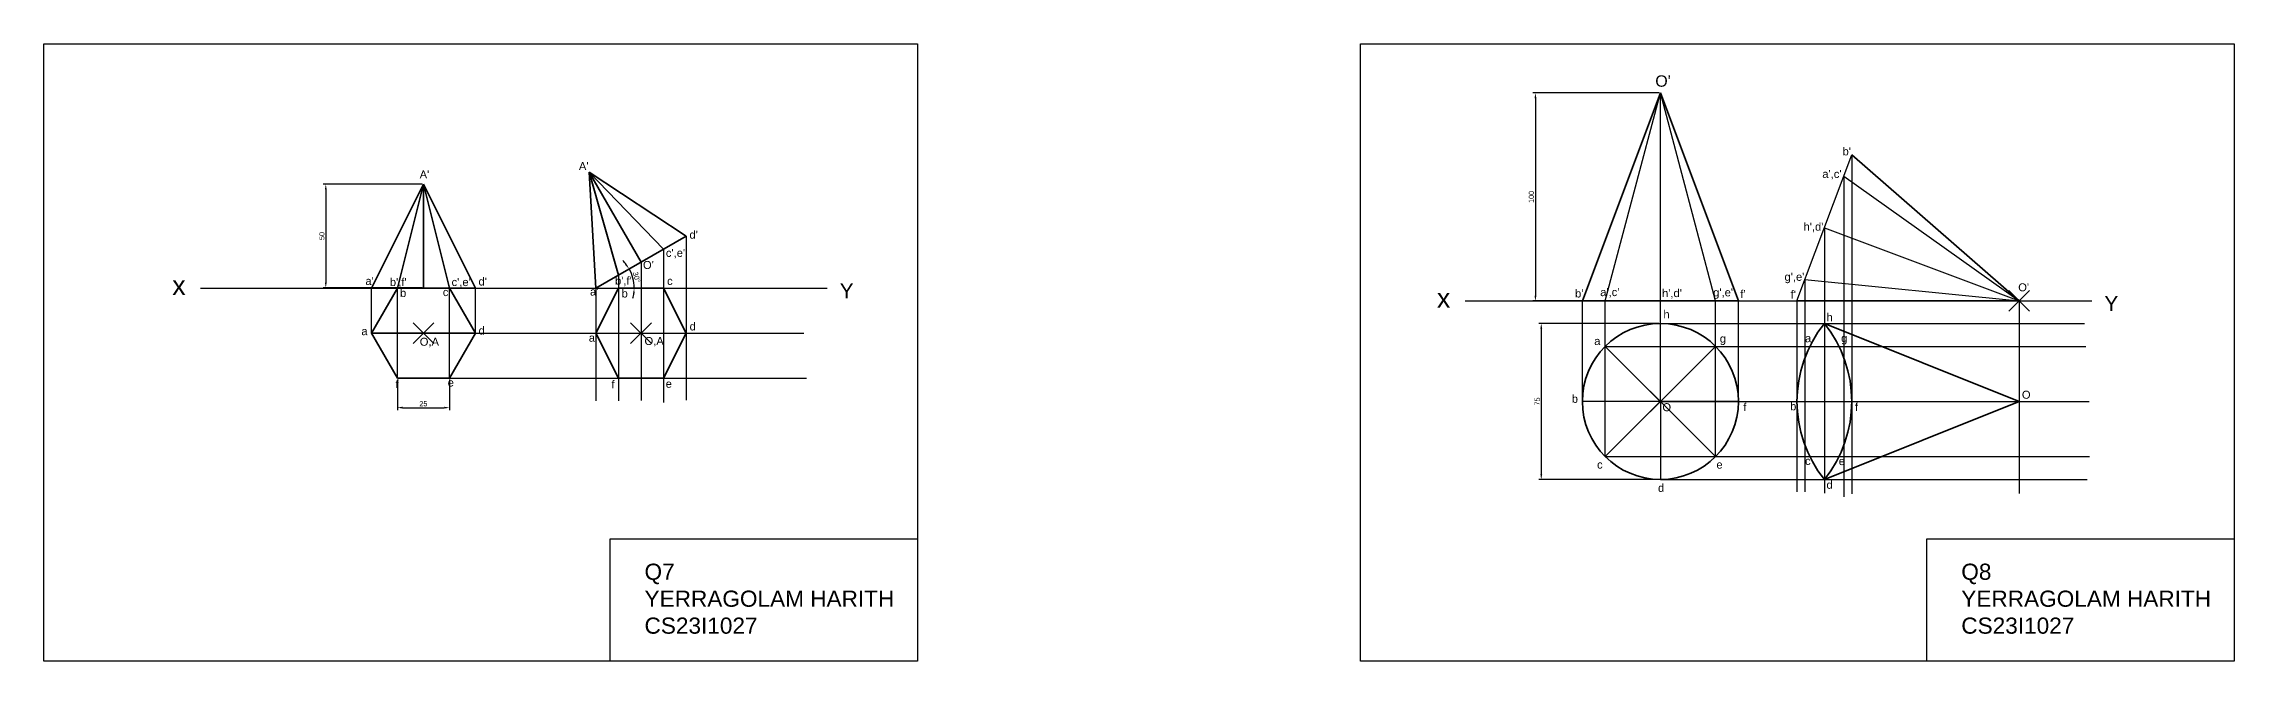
# Model space of a CAD drawing. Header units: millimetres. Extents: x 1815 to 3511, y 1702 to 1999.
# Drawn here: x 2458 to 3511, y 1702 to 1999 of the extents above; entities that cross this region are included whole.
import ezdxf

# ---------------------------------------------------------------- set-up
doc = ezdxf.new("R2010")
doc.units = ezdxf.units.MM
doc.header["$PDMODE"] = 3
doc.header["$PDSIZE"] = 5
doc.styles.get("Standard").update_dxf_attribs({"font": 'arial.ttf'})
doc.dimstyles.new('ISO-25', dxfattribs={"dimtxt": 2.5, "dimasz": 2.5, "dimexe": 1.25, "dimexo": 0.625, "dimtad": 1, "dimtxsty": 'Standard', "dimcen": 2.5, "dimadec": 0, "dimazin": 0, "dimtfac": 1, "dimtmove": 0, "dimatfit": 3, "dimfxl": 1, "dimarcsym": 0})

# ---------------------------------------------------------------- blocks, each defined once
blk = doc.blocks.new('*D65')
at = {"color": 0, "lineweight": -2, "transparency": 16777216}
for start, end in [(37.8095, 45.619), (0, 30), (344.381, 352.1905)]:
    blk.add_arc((2723.6, 1881.8), 18.4, start, end, dxfattribs=at)
at = {"color": 0, "lineweight": 35, "transparency": 16777216}
for points in [[(2738.4, 1893.2), (2737.7, 1892.8), (2739.5, 1890.9)], [(2741.4, 1879.3), (2742.2, 1879.2), (2741.9, 1881.8)]]:
    blk.add_solid(points, dxfattribs=at)
at = {"layer": 'Defpoints', "color": 0, "lineweight": 35, "transparency": 16777216}
for p in [(2766.9, 1906.8), (2533.4, 1881.8), (2723.6, 1881.8), (2741.7, 1884.9), (2834.8, 1881.8)]:
    blk.add_point(p, dxfattribs=at)
at = {"color": 0, "transparency": 16777216, "insert": (2743.1, 1887), "char_height": 2.5, "attachment_point": 5, "rotation": 285}
blk.add_mtext('30°', dxfattribs=at)
blk = doc.blocks.new('*D126')
at = {"color": 0, "lineweight": -2, "transparency": 16777216}
for p, q in [((3234.5, 1864.7), (3176.8, 1864.7)), ((3178, 1862.2), (3178, 1792.2)), ((3234.9, 1789.7), (3176.8, 1789.7))]:
    blk.add_line(p, q, dxfattribs=at)
at = {"color": 0, "transparency": 16777216}
for points in [[(3177.6, 1862.2), (3178.5, 1862.2), (3178, 1864.7)], [(3177.6, 1792.2), (3178.5, 1792.2), (3178, 1789.7)]]:
    blk.add_solid(points, dxfattribs=at)
at = {"layer": 'Defpoints', "color": 0, "transparency": 16777216}
for p in [(3235.1, 1864.7), (3178, 1789.7), (3235.5, 1789.7)]:
    blk.add_point(p, dxfattribs=at)
at = {"color": 0, "transparency": 16777216, "insert": (3176.1, 1827.2), "char_height": 2.5, "attachment_point": 5, "rotation": 90}
blk.add_mtext('75', dxfattribs=at)
blk = doc.blocks.new('*D127')
at = {"color": 0, "lineweight": -2, "transparency": 16777216}
for p, q in [((3234.7, 1975.6), (3174, 1975.6)), ((3175.2, 1973.1), (3175.2, 1878.1)), ((3234.7, 1875.6), (3174, 1875.6))]:
    blk.add_line(p, q, dxfattribs=at)
at = {"color": 0, "transparency": 16777216}
for points in [[(3174.8, 1973.1), (3175.7, 1973.1), (3175.2, 1975.6)], [(3174.8, 1878.1), (3175.7, 1878.1), (3175.2, 1875.6)]]:
    blk.add_solid(points, dxfattribs=at)
at = {"layer": 'Defpoints', "color": 0, "transparency": 16777216}
for p in [(3235.3, 1975.6), (3175.2, 1875.6), (3235.3, 1875.6)]:
    blk.add_point(p, dxfattribs=at)
at = {"color": 0, "transparency": 16777216, "insert": (3173.3, 1925.6), "char_height": 2.5, "attachment_point": 5, "rotation": 90}
blk.add_mtext('100', dxfattribs=at)
blk = doc.blocks.new('*D128')
at = {"color": 0, "lineweight": -2, "transparency": 16777216}
for p, q in [((2628.1, 1837.8), (2628.1, 1823)), ((2653.1, 1837.8), (2653.1, 1823)), ((2630.6, 1824.2), (2650.6, 1824.2))]:
    blk.add_line(p, q, dxfattribs=at)
at = {"color": 0, "transparency": 16777216}
for points in [[(2630.6, 1824.7), (2630.6, 1823.8), (2628.1, 1824.2)], [(2650.6, 1824.7), (2650.6, 1823.8), (2653.1, 1824.2)]]:
    blk.add_solid(points, dxfattribs=at)
at = {"layer": 'Defpoints', "color": 0, "transparency": 16777216}
for p in [(2628.1, 1838.5), (2653.1, 1838.5), (2653.1, 1824.2)]:
    blk.add_point(p, dxfattribs=at)
at = {"color": 0, "transparency": 16777216, "insert": (2640.6, 1826.1), "char_height": 2.5, "attachment_point": 5}
blk.add_mtext('25', dxfattribs=at)
blk = doc.blocks.new('*D131')
at = {"color": 0, "lineweight": -2, "transparency": 16777216}
for p, q in [((2640, 1931.8), (2592.5, 1931.8)), ((2593.7, 1929.3), (2593.7, 1884.3)), ((2640, 1881.8), (2592.5, 1881.8))]:
    blk.add_line(p, q, dxfattribs=at)
at = {"color": 0, "transparency": 16777216}
for points in [[(2593.3, 1929.3), (2594.1, 1929.3), (2593.7, 1931.8)], [(2593.3, 1884.3), (2594.1, 1884.3), (2593.7, 1881.8)]]:
    blk.add_solid(points, dxfattribs=at)
at = {"layer": 'Defpoints', "color": 0, "transparency": 16777216}
for p in [(2640.6, 1931.8), (2593.7, 1881.8), (2640.6, 1881.8)]:
    blk.add_point(p, dxfattribs=at)
at = {"color": 0, "transparency": 16777216, "insert": (2591.8, 1906.8), "char_height": 2.5, "attachment_point": 5, "rotation": 90}
blk.add_mtext('50', dxfattribs=at)

msp = doc.modelspace()

# ---------------------------------------------------------------- linework, layer by layer
at = {"color": 85, "lineweight": 35, "true_color": 0x58ba48}
for p, q in [((3197.818, 1875.649), (3235.318, 1975.649)), ((3272.818, 1875.649), (3235.318, 1975.649)), ((3327.309, 1945.874), (3407.775, 1875.649)), ((2615.634, 1881.751), (2640.634, 1931.751)), ((2628.134, 1881.751), (2640.634, 1931.751)), ((2640.634, 1881.751), (2640.634, 1931.751)), ((2665.634, 1881.751), (2640.634, 1931.751)), ((2653.134, 1881.751), (2640.634, 1931.751)), ((2745.231, 1894.251), (2720.231, 1937.553)), ((2766.882, 1906.751), (2720.231, 1937.553)), ((2723.58, 1881.751), (2720.231, 1937.553)), ((2756.056, 1900.501), (2720.231, 1937.553)), ((2734.406, 1888.001), (2720.231, 1937.553)), ((2723.58, 1881.751), (2766.882, 1906.751)), ((2628.134, 1881.751), (2615.634, 1860.101)), ((2615.634, 1881.751), (2665.634, 1881.751)), ((2653.134, 1881.751), (2628.134, 1881.751)), ((2734.406, 1881.751), (2723.58, 1860.101)), ((2756.056, 1881.751), (2734.406, 1881.751)), ((2766.882, 1860.101), (2756.056, 1881.751)), ((3197.818, 1875.649), (3272.818, 1875.649)), ((3300.975, 1875.649), (3407.775, 1875.649)), ((3314.142, 1864.698), (3407.775, 1827.198)), ((2615.634, 1860.101), (2628.134, 1838.45)), ((2615.634, 1860.101), (2665.634, 1860.101)), ((2723.58, 1860.101), (2734.406, 1838.45)), ((2756.056, 1838.45), (2766.882, 1860.101)), ((2734.406, 1838.45), (2756.056, 1838.45)), ((3407.775, 1827.198), (3314.142, 1789.698))]:
    msp.add_line(p, q, dxfattribs=at)
for p, q in [((3208.801, 1875.649), (3235.318, 1975.649)), ((3235.318, 1875.649), (3235.318, 1975.649)), ((3261.834, 1875.649), (3235.318, 1975.649)), ((3300.975, 1875.649), (3327.309, 1945.874)), ((3327.309, 1945.874), (3327.309, 1782.844)), ((3323.452, 1935.589), (3407.775, 1875.649)), ((3323.452, 1935.589), (3323.452, 1781.302)), ((2766.882, 1906.751), (2766.882, 1827.761)), ((3314.142, 1910.761), (3407.775, 1875.649)), ((3314.142, 1910.761), (3314.142, 1783.022)), ((2756.056, 1900.501), (2756.056, 1826.645)), ((2734.406, 1888.001), (2734.406, 1827.462)), ((2745.231, 1894.251), (2745.231, 1827.695)), ((3304.831, 1885.933), (3407.775, 1875.649)), ((3304.831, 1885.933), (3304.831, 1783.746)), ((2533.416, 1881.751), (2834.76, 1881.751)), ((2615.634, 1860.101), (2615.634, 1881.751)), ((2628.134, 1838.45), (2628.134, 1881.751)), ((2653.134, 1838.45), (2653.134, 1881.751)), ((2665.634, 1860.101), (2665.634, 1881.751)), ((2723.58, 1881.751), (2723.58, 1827.462)), ((3141.422, 1875.649), (3442.765, 1875.649)), ((3197.818, 1827.198), (3197.818, 1875.649)), ((3208.801, 1853.715), (3208.801, 1875.649)), ((3235.318, 1864.698), (3235.318, 1875.649)), ((3261.834, 1853.715), (3261.834, 1875.649)), ((3272.818, 1827.198), (3272.818, 1875.649)), ((3300.975, 1875.649), (3300.975, 1783.746)), ((3407.775, 1875.649), (3407.775, 1782.966)), ((3235.318, 1827.198), (3235.318, 1864.698)), ((3235.318, 1864.698), (3439.172, 1864.698)), ((2665.634, 1860.101), (2823.474, 1860.101)), ((3261.834, 1853.715), (3208.801, 1800.682)), ((3208.801, 1853.715), (3261.834, 1800.682)), ((3208.801, 1800.682), (3208.801, 1853.715)), ((3208.801, 1853.715), (3439.827, 1853.715)), ((3235.318, 1827.198), (3261.834, 1853.715)), ((3261.834, 1800.682), (3261.834, 1853.715)), ((2653.134, 1838.45), (2824.874, 1838.45)), ((3272.818, 1827.198), (3197.818, 1827.198)), ((3235.318, 1827.198), (3272.818, 1827.198)), ((3235.318, 1827.198), (3235.318, 1789.698)), ((3272.818, 1827.198), (3441.464, 1827.198)), ((3208.801, 1800.682), (3441.552, 1800.682)), ((3235.318, 1789.698), (3440.504, 1789.698))]:
    msp.add_line(p, q)
for points in [[(2458.123, 1999.261), (2878.123, 1999.261), (2878.123, 1702.261), (2458.123, 1702.261)], [(3091.169, 1999.261), (3511.169, 1999.261), (3511.169, 1702.261), (3091.169, 1702.261)], [(2878.123, 1702.261), (2730.358, 1702.261), (2730.358, 1761.067), (2878.123, 1761.067)], [(3511.169, 1702.261), (3363.404, 1702.261), (3363.404, 1761.067), (3511.169, 1761.067)]]:
    msp.add_lwpolyline(points, close=True)
msp.add_lwpolyline([(2628.134, 1838.45), (2653.134, 1838.45), (2665.634, 1860.101), (2653.134, 1881.751)], dxfattribs=at)
msp.add_circle((3235.318, 1827.198), 37.5, dxfattribs=at)
for centre, start, end in [((3360.958, 1827.198), 141.30526, 218.69474), ((3267.325, 1827.198), 321.30526, 38.69474)]:
    msp.add_arc(centre, 59.984, start, end, dxfattribs=at)
for p in [(3407.775, 1875.649), (2640.634, 1860.101), (2745.231, 1860.101)]:
    msp.add_point(p)
msp.add_point((3235.318, 1827.198), dxfattribs=at)
msp.add_point((3235.318, 1827.198), dxfattribs=at)

# ---------------------------------------------------------------- texts
at = {"attachment_point": 1}
for s, width, gutter_width, insert, char_height in [("O'", 27.18509, 27.386, (3232.863, 1984.082), 5.4771), ("b'", 19.09476, 19.236, (3322.876, 1949.433), 3.8471), ("A'", 19.09476, 19.236, (2638.818, 1938.33), 3.8471), ("A'", 19.09476, 19.236, (2715.369, 1942.342), 3.8471), ("a',c'", 19.09476, 19.236, (3313.155, 1938.556), 3.8471), ("d'", 19.09476, 19.236, (2768.531, 1909.358), 3.8471), ("h',d'", 19.09476, 19.236, (3304.141, 1913.205), 3.8471), ("c',e'", 19.09476, 19.236, (2757.199, 1900.594), 3.8471), ('x', 45.94902, 46.288, (2519.858, 1887.668), 9.258), ("a'", 19.09476, 19.236, (2612.724, 1887.073), 3.8471), ("b',f'", 19.09476, 19.236, (2624.483, 1886.564), 3.8471), ("c',e'", 19.09476, 19.236, (2654.169, 1886.564), 3.8471), ("d'", 19.09476, 19.236, (2667.11, 1886.833), 3.8471), ("b',f'", 19.09476, 19.236, (2732.746, 1887.224), 3.8471), ("O'", 19.09476, 19.236, (2746.172, 1894.785), 3.8471), ('c', 19.09476, 19.236, (2757.753, 1887.091), 3.847), ("g',e'", 19.09476, 19.236, (3294.987, 1889.094), 3.8471), ('b', 19.09476, 19.236, (2629.392, 1881.332), 3.847), ('c', 19.09476, 19.236, (2649.965, 1881.747), 3.847), ("a'", 19.09476, 19.236, (2720.719, 1881.988), 3.8471), ('b', 19.09476, 19.236, (2735.872, 1881.072), 3.847), ('Y', 35.81685, 36.081, (2840.741, 1884.08), 7.216), ('x', 45.94902, 46.288, (3127.863, 1881.566), 9.258), ("b'", 19.09476, 19.236, (3194.287, 1881.078), 3.8471), ("a',c'", 19.09476, 19.236, (3206.381, 1881.727), 3.8471), ("h',d'", 19.09476, 19.236, (3236.103, 1881.266), 3.8471), ("g',e'", 19.09476, 19.236, (3260.687, 1881.616), 3.8471), ("f'", 19.09476, 19.236, (3273.679, 1880.787), 3.8471), ("f'", 19.09476, 19.236, (3297.922, 1880.574), 3.8471), ("O'", 19.09476, 19.236, (3407.337, 1884.039), 3.8471), ('Y', 35.81685, 36.081, (3448.747, 1877.978), 7.216), ('d', 19.09476, 19.236, (2768.602, 1865.232), 3.847), ('h', 19.09476, 19.236, (3236.753, 1871.123), 3.847), ('h', 19.09476, 19.236, (3315.161, 1869.649), 3.847), ('a', 19.09476, 19.236, (2610.811, 1862.947), 3.847), ('O,A', 19.09476, 19.236, (2638.864, 1857.861), 3.8471), ('d', 19.09476, 19.236, (2667.145, 1863.256), 3.847), ('a', 19.09476, 19.236, (2720.115, 1859.782), 3.847), ('O,A', 19.09476, 19.236, (2746.917, 1858.21), 3.8471), ('a', 19.09476, 19.236, (3203.496, 1858.189), 3.847), ('g', 19.09476, 19.236, (3263.878, 1859.37), 3.847), ('a', 19.09476, 19.236, (3304.831, 1859.55), 3.847), ('g', 19.09476, 19.236, (3322.209, 1859.583), 3.847), ('f', 19.09476, 19.236, (2627.202, 1837.526), 3.847), ('e', 19.09476, 19.236, (2652.275, 1838.246), 3.847), ('f', 19.09476, 19.236, (2731.037, 1837.369), 3.847), ('e', 19.09476, 19.236, (2757.088, 1837.657), 3.847), ('O', 19.09476, 19.236, (3409.099, 1832.371), 3.847), ('b', 19.09476, 19.236, (3192.711, 1830.423), 3.847), ('O', 19.09476, 19.236, (3236.286, 1826.365), 3.847), ('f', 19.09476, 19.236, (3275.128, 1826.397), 3.847), ('b', 19.09476, 19.236, (3297.679, 1826.812), 3.847), ('f', 19.09476, 19.236, (3328.808, 1826.511), 3.847), ('c', 19.09476, 19.236, (3204.837, 1798.765), 3.847), ('e', 19.09476, 19.236, (3262.234, 1798.765), 3.847), ('c', 19.09476, 19.236, (3304.831, 1800.517), 3.847), ('e', 19.09476, 19.236, (3321.027, 1800.446), 3.847), ('d', 19.09476, 19.236, (3234.159, 1787.546), 3.847), ('d', 19.09476, 19.236, (3315.157, 1789.058), 3.847), ('Q7\\PYERRAGOLAM HARITH\\PCS23I1027', 290.9532, 38.876, (2746.92, 1749.188), 7.77512), ('Q8\\PYERRAGOLAM HARITH\\PCS23I1027', 290.9532, 38.876, (3379.966, 1749.188), 7.77512)]:
    msp.add_mtext_dynamic_manual_height_columns(s, width=width, gutter_width=gutter_width, heights=[0], dxfattribs=dict(at, insert=insert, char_height=char_height))

# ---------------------------------------------------------------- dimensions: what is measured, and where the dimension line sits
for base, p1, p2, picture, middle in [((3175.241, 1875.649), (3235.318, 1975.649), (3235.318, 1875.649), '*D127', (3173.339, 1925.649)), ((2593.724, 1881.751), (2640.634, 1931.751), (2640.634, 1881.751), '*D131', (2591.822, 1906.751)), ((3178.04, 1789.699), (3235.15, 1864.698), (3235.486, 1789.699), '*D126', (3176.143, 1827.198))]:
    dim = msp.add_linear_dim(base=base, p1=p1, p2=p2, angle=90, dimstyle='ISO-25')
    dim.commit()
    dim.dimension.update_dxf_attribs({"geometry": picture, "text_midpoint": middle})
dim = msp.add_angular_dim_2l(base=(2741.657, 1884.939), line1=((2533.416, 1881.751), (2834.76, 1881.751)), line2=((2723.58, 1881.751), (2766.882, 1906.751)), dimstyle='ISO-25')
dim.commit()
dim.dimension.update_dxf_attribs({"geometry": '*D65', "text_midpoint": (2743.148, 1886.994)})
dim = msp.add_linear_dim(base=(2653.134, 1824.235), p1=(2628.134, 1838.45), p2=(2653.134, 1838.45), dimstyle='ISO-25')
dim.commit()
dim.dimension.update_dxf_attribs({"geometry": '*D128', "text_midpoint": (2640.634, 1826.136)})

doc.saveas('drawing.dxf')
